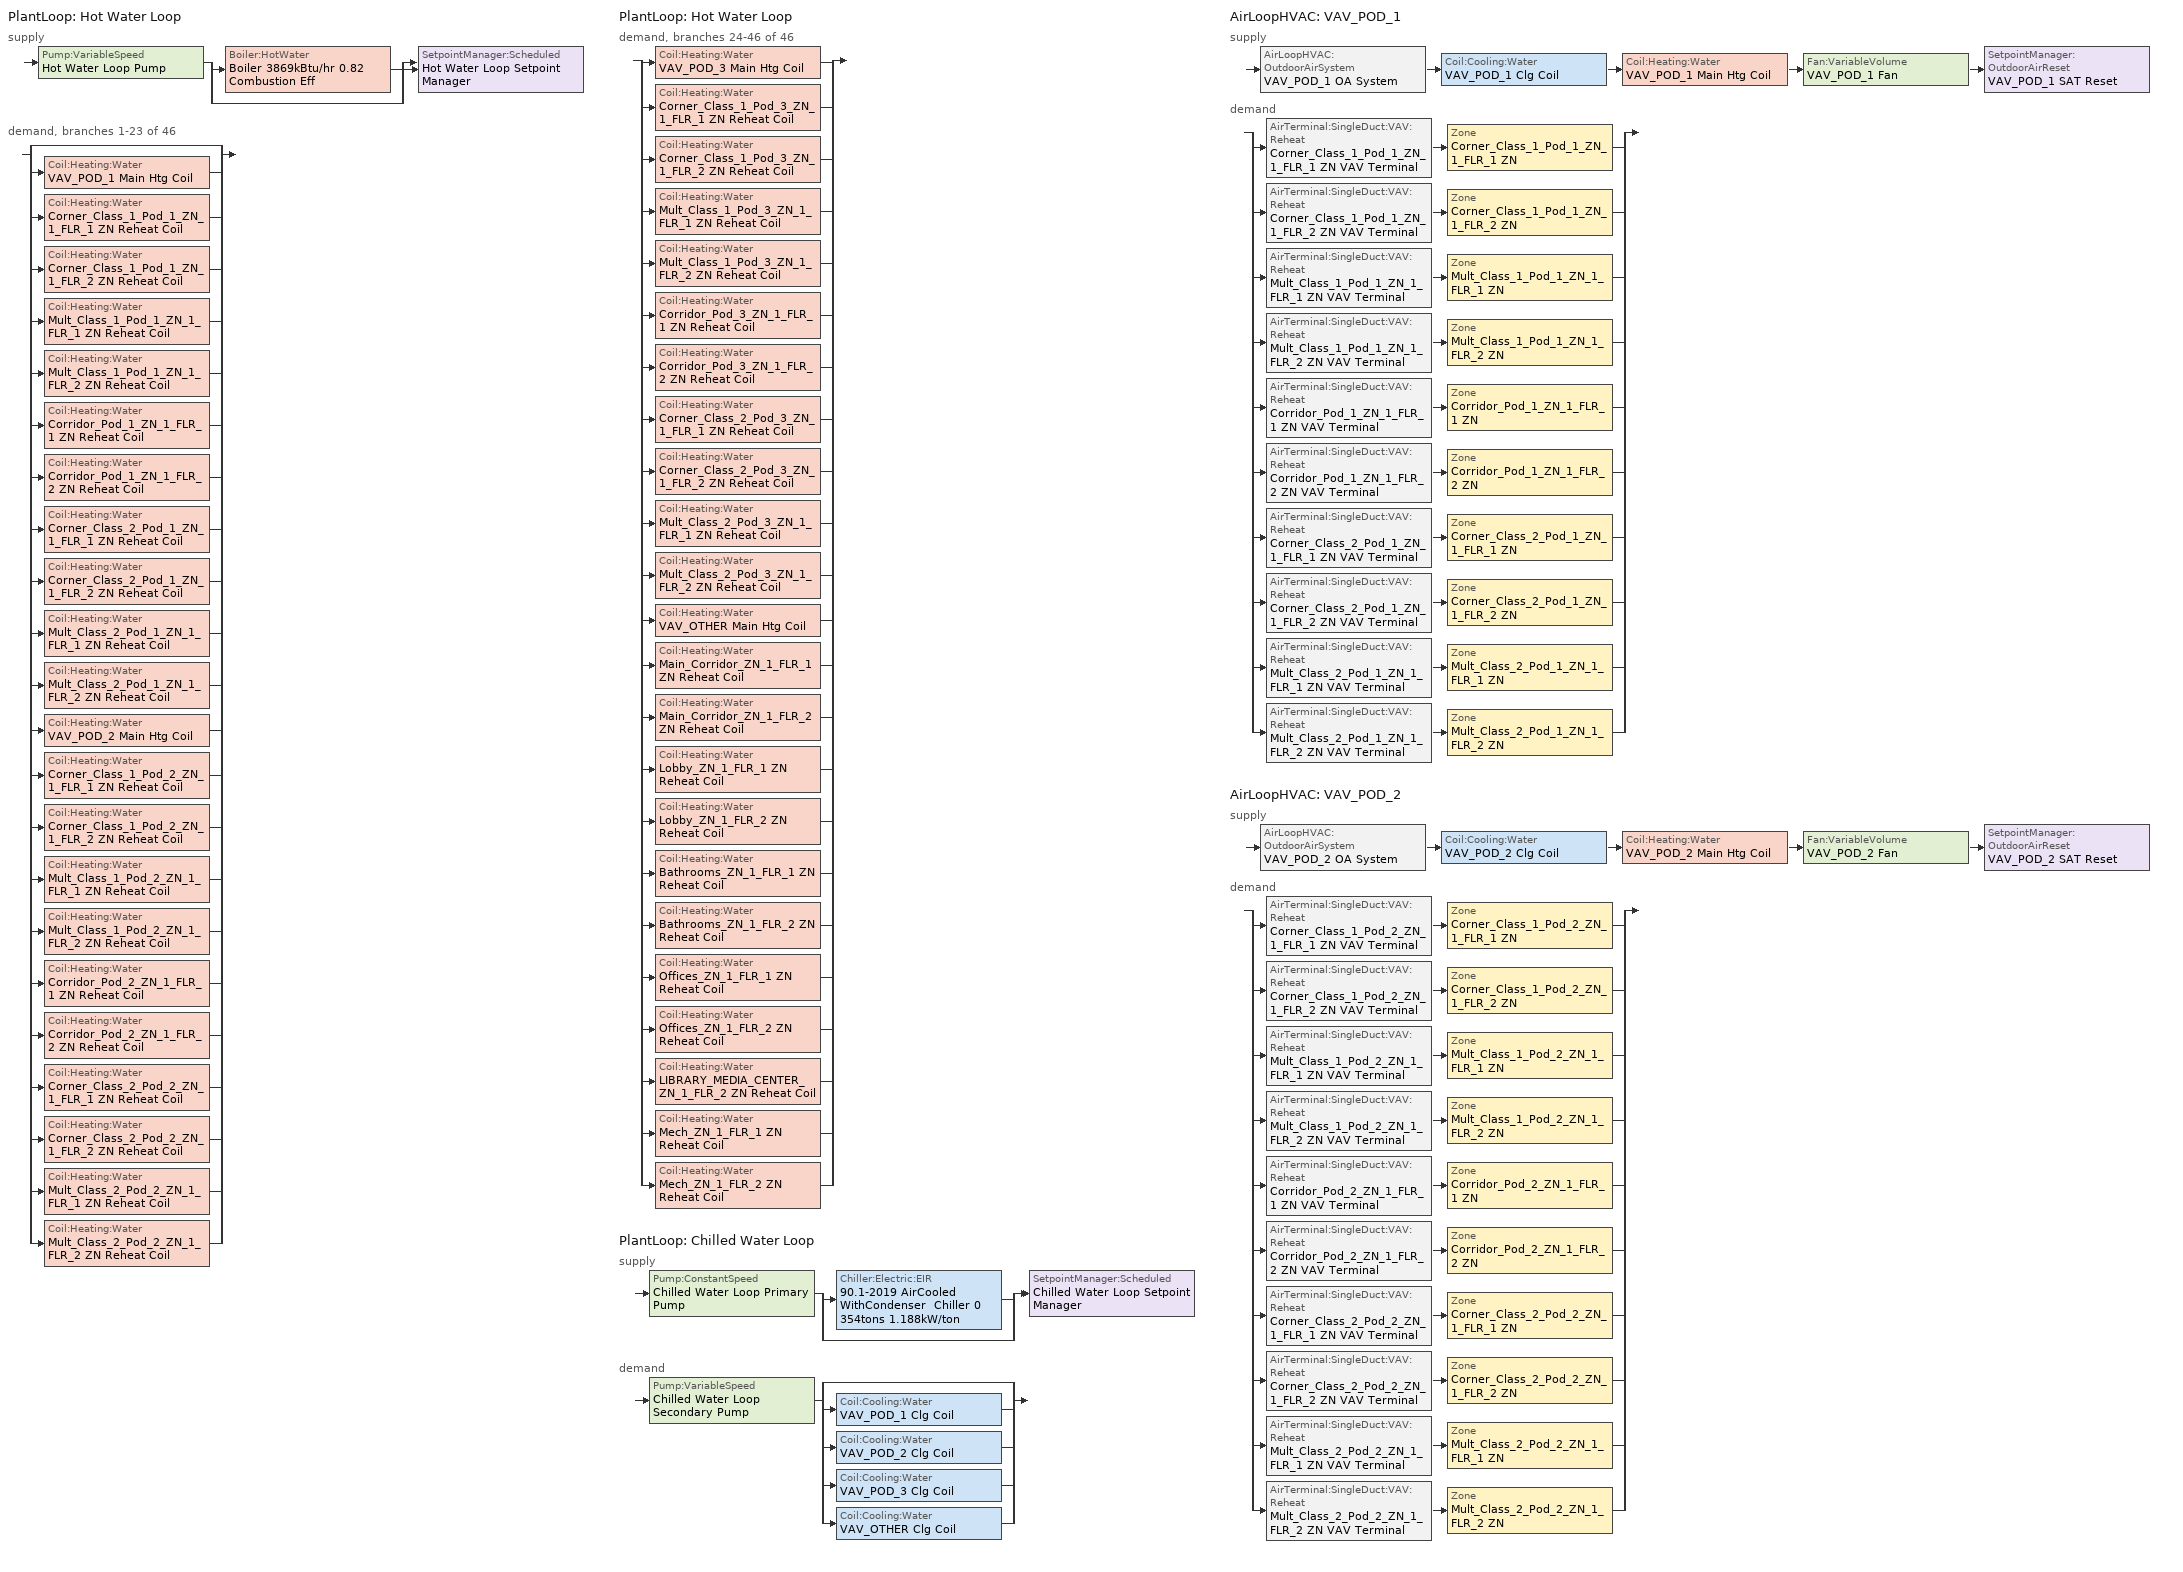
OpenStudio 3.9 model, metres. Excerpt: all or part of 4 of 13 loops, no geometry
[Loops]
PlantLoop 'Hot Water Loop'
 supply: Pump:VariableSpeed 'Hot Water Loop Pump' > split
  | Boiler:HotWater 'Boiler 3869kBtu/hr 0.82 Combustion Eff'
  | bypass
  join > SetpointManager:Scheduled 'Hot Water Loop Setpoint Manager'
 demand, branches 1-23 of 46: split
  | bypass
  | Coil:Heating:Water 'VAV_POD_1 Main Htg Coil'
  | Coil:Heating:Water 'Corner_Class_1_Pod_1_ZN_1_FLR_1 ZN Reheat Coil'
  | Coil:Heating:Water 'Corner_Class_1_Pod_1_ZN_1_FLR_2 ZN Reheat Coil'
  | Coil:Heating:Water 'Mult_Class_1_Pod_1_ZN_1_FLR_1 ZN Reheat Coil'
  | Coil:Heating:Water 'Mult_Class_1_Pod_1_ZN_1_FLR_2 ZN Reheat Coil'
  | Coil:Heating:Water 'Corridor_Pod_1_ZN_1_FLR_1 ZN Reheat Coil'
  | Coil:Heating:Water 'Corridor_Pod_1_ZN_1_FLR_2 ZN Reheat Coil'
  | Coil:Heating:Water 'Corner_Class_2_Pod_1_ZN_1_FLR_1 ZN Reheat Coil'
  | Coil:Heating:Water 'Corner_Class_2_Pod_1_ZN_1_FLR_2 ZN Reheat Coil'
  | Coil:Heating:Water 'Mult_Class_2_Pod_1_ZN_1_FLR_1 ZN Reheat Coil'
  | Coil:Heating:Water 'Mult_Class_2_Pod_1_ZN_1_FLR_2 ZN Reheat Coil'
  | Coil:Heating:Water 'VAV_POD_2 Main Htg Coil'
  | Coil:Heating:Water 'Corner_Class_1_Pod_2_ZN_1_FLR_1 ZN Reheat Coil'
  | Coil:Heating:Water 'Corner_Class_1_Pod_2_ZN_1_FLR_2 ZN Reheat Coil'
  | Coil:Heating:Water 'Mult_Class_1_Pod_2_ZN_1_FLR_1 ZN Reheat Coil'
  | Coil:Heating:Water 'Mult_Class_1_Pod_2_ZN_1_FLR_2 ZN Reheat Coil'
  | Coil:Heating:Water 'Corridor_Pod_2_ZN_1_FLR_1 ZN Reheat Coil'
  | Coil:Heating:Water 'Corridor_Pod_2_ZN_1_FLR_2 ZN Reheat Coil'
  | Coil:Heating:Water 'Corner_Class_2_Pod_2_ZN_1_FLR_1 ZN Reheat Coil'
  | Coil:Heating:Water 'Corner_Class_2_Pod_2_ZN_1_FLR_2 ZN Reheat Coil'
  | Coil:Heating:Water 'Mult_Class_2_Pod_2_ZN_1_FLR_1 ZN Reheat Coil'
  | Coil:Heating:Water 'Mult_Class_2_Pod_2_ZN_1_FLR_2 ZN Reheat Coil'
PlantLoop 'Hot Water Loop'
 demand, branches 24-46 of 46: split
  | Coil:Heating:Water 'VAV_POD_3 Main Htg Coil'
  | Coil:Heating:Water 'Corner_Class_1_Pod_3_ZN_1_FLR_1 ZN Reheat Coil'
  | Coil:Heating:Water 'Corner_Class_1_Pod_3_ZN_1_FLR_2 ZN Reheat Coil'
  | Coil:Heating:Water 'Mult_Class_1_Pod_3_ZN_1_FLR_1 ZN Reheat Coil'
  | Coil:Heating:Water 'Mult_Class_1_Pod_3_ZN_1_FLR_2 ZN Reheat Coil'
  | Coil:Heating:Water 'Corridor_Pod_3_ZN_1_FLR_1 ZN Reheat Coil'
  | Coil:Heating:Water 'Corridor_Pod_3_ZN_1_FLR_2 ZN Reheat Coil'
  | Coil:Heating:Water 'Corner_Class_2_Pod_3_ZN_1_FLR_1 ZN Reheat Coil'
  | Coil:Heating:Water 'Corner_Class_2_Pod_3_ZN_1_FLR_2 ZN Reheat Coil'
  | Coil:Heating:Water 'Mult_Class_2_Pod_3_ZN_1_FLR_1 ZN Reheat Coil'
  | Coil:Heating:Water 'Mult_Class_2_Pod_3_ZN_1_FLR_2 ZN Reheat Coil'
  | Coil:Heating:Water 'VAV_OTHER Main Htg Coil'
  | Coil:Heating:Water 'Main_Corridor_ZN_1_FLR_1 ZN Reheat Coil'
  | Coil:Heating:Water 'Main_Corridor_ZN_1_FLR_2 ZN Reheat Coil'
  | Coil:Heating:Water 'Lobby_ZN_1_FLR_1 ZN Reheat Coil'
  | Coil:Heating:Water 'Lobby_ZN_1_FLR_2 ZN Reheat Coil'
  | Coil:Heating:Water 'Bathrooms_ZN_1_FLR_1 ZN Reheat Coil'
  | Coil:Heating:Water 'Bathrooms_ZN_1_FLR_2 ZN Reheat Coil'
  | Coil:Heating:Water 'Offices_ZN_1_FLR_1 ZN Reheat Coil'
  | Coil:Heating:Water 'Offices_ZN_1_FLR_2 ZN Reheat Coil'
  | Coil:Heating:Water 'LIBRARY_MEDIA_CENTER_ZN_1_FLR_2 ZN Reheat Coil'
  | Coil:Heating:Water 'Mech_ZN_1_FLR_1 ZN Reheat Coil'
  | Coil:Heating:Water 'Mech_ZN_1_FLR_2 ZN Reheat Coil'
PlantLoop 'Chilled Water Loop'
 supply: Pump:ConstantSpeed 'Chilled Water Loop Primary Pump' > split
  | Chiller:Electric:EIR '90.1-2019 AirCooled WithCondenser  Chiller 0 354tons 1.188kW/ton'
  | bypass
  join > SetpointManager:Scheduled 'Chilled Water Loop Setpoint Manager'
 demand: Pump:VariableSpeed 'Chilled Water Loop Secondary Pump' > split
  | bypass
  | Coil:Cooling:Water 'VAV_POD_1 Clg Coil'
  | Coil:Cooling:Water 'VAV_POD_2 Clg Coil'
  | Coil:Cooling:Water 'VAV_POD_3 Clg Coil'
  | Coil:Cooling:Water 'VAV_OTHER Clg Coil'
AirLoopHVAC 'VAV_POD_1'
 supply: AirLoopHVAC:OutdoorAirSystem 'VAV_POD_1 OA System' > Coil:Cooling:Water 'VAV_POD_1 Clg Coil' > Coil:Heating:Water 'VAV_POD_1 Main Htg Coil' > Fan:VariableVolume 'VAV_POD_1 Fan' > SetpointManager:OutdoorAirReset 'VAV_POD_1 SAT Reset'
 demand: split
  | AirTerminal:SingleDuct:VAV:Reheat 'Corner_Class_1_Pod_1_ZN_1_FLR_1 ZN VAV Terminal' > Zone 'Corner_Class_1_Pod_1_ZN_1_FLR_1 ZN'
  | AirTerminal:SingleDuct:VAV:Reheat 'Corner_Class_1_Pod_1_ZN_1_FLR_2 ZN VAV Terminal' > Zone 'Corner_Class_1_Pod_1_ZN_1_FLR_2 ZN'
  | AirTerminal:SingleDuct:VAV:Reheat 'Mult_Class_1_Pod_1_ZN_1_FLR_1 ZN VAV Terminal' > Zone 'Mult_Class_1_Pod_1_ZN_1_FLR_1 ZN'
  | AirTerminal:SingleDuct:VAV:Reheat 'Mult_Class_1_Pod_1_ZN_1_FLR_2 ZN VAV Terminal' > Zone 'Mult_Class_1_Pod_1_ZN_1_FLR_2 ZN'
  | AirTerminal:SingleDuct:VAV:Reheat 'Corridor_Pod_1_ZN_1_FLR_1 ZN VAV Terminal' > Zone 'Corridor_Pod_1_ZN_1_FLR_1 ZN'
  | AirTerminal:SingleDuct:VAV:Reheat 'Corridor_Pod_1_ZN_1_FLR_2 ZN VAV Terminal' > Zone 'Corridor_Pod_1_ZN_1_FLR_2 ZN'
  | AirTerminal:SingleDuct:VAV:Reheat 'Corner_Class_2_Pod_1_ZN_1_FLR_1 ZN VAV Terminal' > Zone 'Corner_Class_2_Pod_1_ZN_1_FLR_1 ZN'
  | AirTerminal:SingleDuct:VAV:Reheat 'Corner_Class_2_Pod_1_ZN_1_FLR_2 ZN VAV Terminal' > Zone 'Corner_Class_2_Pod_1_ZN_1_FLR_2 ZN'
  | AirTerminal:SingleDuct:VAV:Reheat 'Mult_Class_2_Pod_1_ZN_1_FLR_1 ZN VAV Terminal' > Zone 'Mult_Class_2_Pod_1_ZN_1_FLR_1 ZN'
  | AirTerminal:SingleDuct:VAV:Reheat 'Mult_Class_2_Pod_1_ZN_1_FLR_2 ZN VAV Terminal' > Zone 'Mult_Class_2_Pod_1_ZN_1_FLR_2 ZN'
AirLoopHVAC 'VAV_POD_2'
 supply: AirLoopHVAC:OutdoorAirSystem 'VAV_POD_2 OA System' > Coil:Cooling:Water 'VAV_POD_2 Clg Coil' > Coil:Heating:Water 'VAV_POD_2 Main Htg Coil' > Fan:VariableVolume 'VAV_POD_2 Fan' > SetpointManager:OutdoorAirReset 'VAV_POD_2 SAT Reset'
 demand: split
  | AirTerminal:SingleDuct:VAV:Reheat 'Corner_Class_1_Pod_2_ZN_1_FLR_1 ZN VAV Terminal' > Zone 'Corner_Class_1_Pod_2_ZN_1_FLR_1 ZN'
  | AirTerminal:SingleDuct:VAV:Reheat 'Corner_Class_1_Pod_2_ZN_1_FLR_2 ZN VAV Terminal' > Zone 'Corner_Class_1_Pod_2_ZN_1_FLR_2 ZN'
  | AirTerminal:SingleDuct:VAV:Reheat 'Mult_Class_1_Pod_2_ZN_1_FLR_1 ZN VAV Terminal' > Zone 'Mult_Class_1_Pod_2_ZN_1_FLR_1 ZN'
  | AirTerminal:SingleDuct:VAV:Reheat 'Mult_Class_1_Pod_2_ZN_1_FLR_2 ZN VAV Terminal' > Zone 'Mult_Class_1_Pod_2_ZN_1_FLR_2 ZN'
  | AirTerminal:SingleDuct:VAV:Reheat 'Corridor_Pod_2_ZN_1_FLR_1 ZN VAV Terminal' > Zone 'Corridor_Pod_2_ZN_1_FLR_1 ZN'
  | AirTerminal:SingleDuct:VAV:Reheat 'Corridor_Pod_2_ZN_1_FLR_2 ZN VAV Terminal' > Zone 'Corridor_Pod_2_ZN_1_FLR_2 ZN'
  | AirTerminal:SingleDuct:VAV:Reheat 'Corner_Class_2_Pod_2_ZN_1_FLR_1 ZN VAV Terminal' > Zone 'Corner_Class_2_Pod_2_ZN_1_FLR_1 ZN'
  | AirTerminal:SingleDuct:VAV:Reheat 'Corner_Class_2_Pod_2_ZN_1_FLR_2 ZN VAV Terminal' > Zone 'Corner_Class_2_Pod_2_ZN_1_FLR_2 ZN'
  | AirTerminal:SingleDuct:VAV:Reheat 'Mult_Class_2_Pod_2_ZN_1_FLR_1 ZN VAV Terminal' > Zone 'Mult_Class_2_Pod_2_ZN_1_FLR_1 ZN'
  | AirTerminal:SingleDuct:VAV:Reheat 'Mult_Class_2_Pod_2_ZN_1_FLR_2 ZN VAV Terminal' > Zone 'Mult_Class_2_Pod_2_ZN_1_FLR_2 ZN'
[Sizing:Zone] Zone Cooling Design Supply Air Temperature Input Method=SupplyAirTemperature; Zone Cooling Design Supply Air Temperature {C}=12.7778; Zone Cooling Design Supply Air Temperature Difference {deltaC}=11.11; Zone Heating Design Supply Air Temperature Input Method=SupplyAirTemperature; Zone Heating Design Supply Air Temperature {C}=40; Zone Heating Design Supply Air Temperature Difference {deltaC}=11.11; Zone Cooling Design Supply Air Humidity Ratio {kg-H2O/kg-air}=0.0085; Zone Heating Design Supply Air Humidity Ratio {kg-H2O/kg-air}=0.008; Cooling Design Air Flow Method=DesignDay; Heating Design Air Flow Method=DesignDay; Heating Maximum Air Flow Fraction=1; Account for Dedicated Outdoor Air System=No; Dedicated Outdoor Air System Control Strategy=NeutralSupplyAir; Dedicated Outdoor Air Low Setpoint Temperature for Design {C}=autosize; Dedicated Outdoor Air High Setpoint Temperature for Design {C}=autosize; Zone Load Sizing Method=Sensible Load Only No Latent Load; Zone Latent Cooling Design Supply Air Humidity Ratio Input Method=HumidityRatioDifference; Zone Cooling Design Supply Air Humidity Ratio Difference {kgWater/kgDryAir}=0.005; Zone Latent Heating Design Supply Air Humidity Ratio Input Method=HumidityRatioDifference; Zone Humidification Design Supply Air Humidity Ratio Difference {kgWater/kgDryAir}=0.005; Design Minimum Zone Ventilation Efficiency=0.6; Sizing Option=Coincident
Corner_Class_1_Pod_1_ZN_1_FLR_1 ZN; Corner_Class_1_Pod_1_ZN_1_FLR_2 ZN; Corner_Class_1_Pod_2_ZN_1_FLR_1 ZN; Corner_Class_1_Pod_2_ZN_1_FLR_2 ZN; Corner_Class_2_Pod_1_ZN_1_FLR_1 ZN; Corner_Class_2_Pod_1_ZN_1_FLR_2 ZN; Corner_Class_2_Pod_2_ZN_1_FLR_1 ZN; Corner_Class_2_Pod_2_ZN_1_FLR_2 ZN; Corridor_Pod_1_ZN_1_FLR_1 ZN; Corridor_Pod_1_ZN_1_FLR_2 ZN; Corridor_Pod_2_ZN_1_FLR_1 ZN; Corridor_Pod_2_ZN_1_FLR_2 ZN; Mult_Class_1_Pod_1_ZN_1_FLR_1 ZN; Mult_Class_1_Pod_1_ZN_1_FLR_2 ZN; Mult_Class_1_Pod_2_ZN_1_FLR_1 ZN; Mult_Class_1_Pod_2_ZN_1_FLR_2 ZN; Mult_Class_2_Pod_1_ZN_1_FLR_1 ZN; Mult_Class_2_Pod_1_ZN_1_FLR_2 ZN; Mult_Class_2_Pod_2_ZN_1_FLR_1 ZN; Mult_Class_2_Pod_2_ZN_1_FLR_2 ZN
[Zone equipment]
Corner_Class_1_Pod_1_ZN_1_FLR_1 ZN: Corner_Class_1_Pod_1_ZN_1_FLR_1 ZN VAV Terminal
Corner_Class_1_Pod_1_ZN_1_FLR_2 ZN: Corner_Class_1_Pod_1_ZN_1_FLR_2 ZN VAV Terminal
Corner_Class_1_Pod_2_ZN_1_FLR_1 ZN: Corner_Class_1_Pod_2_ZN_1_FLR_1 ZN VAV Terminal
Corner_Class_1_Pod_2_ZN_1_FLR_2 ZN: Corner_Class_1_Pod_2_ZN_1_FLR_2 ZN VAV Terminal
Corner_Class_2_Pod_1_ZN_1_FLR_1 ZN: Corner_Class_2_Pod_1_ZN_1_FLR_1 ZN VAV Terminal
Corner_Class_2_Pod_1_ZN_1_FLR_2 ZN: Corner_Class_2_Pod_1_ZN_1_FLR_2 ZN VAV Terminal
Corner_Class_2_Pod_2_ZN_1_FLR_1 ZN: Corner_Class_2_Pod_2_ZN_1_FLR_1 ZN VAV Terminal
Corner_Class_2_Pod_2_ZN_1_FLR_2 ZN: Corner_Class_2_Pod_2_ZN_1_FLR_2 ZN VAV Terminal
Corridor_Pod_1_ZN_1_FLR_1 ZN: Corridor_Pod_1_ZN_1_FLR_1 ZN VAV Terminal
Corridor_Pod_1_ZN_1_FLR_2 ZN: Corridor_Pod_1_ZN_1_FLR_2 ZN VAV Terminal
Corridor_Pod_2_ZN_1_FLR_1 ZN: Corridor_Pod_2_ZN_1_FLR_1 ZN VAV Terminal
Corridor_Pod_2_ZN_1_FLR_2 ZN: Corridor_Pod_2_ZN_1_FLR_2 ZN VAV Terminal
Mult_Class_1_Pod_1_ZN_1_FLR_1 ZN: Mult_Class_1_Pod_1_ZN_1_FLR_1 ZN VAV Terminal
Mult_Class_1_Pod_1_ZN_1_FLR_2 ZN: Mult_Class_1_Pod_1_ZN_1_FLR_2 ZN VAV Terminal
Mult_Class_1_Pod_2_ZN_1_FLR_1 ZN: Mult_Class_1_Pod_2_ZN_1_FLR_1 ZN VAV Terminal
Mult_Class_1_Pod_2_ZN_1_FLR_2 ZN: Mult_Class_1_Pod_2_ZN_1_FLR_2 ZN VAV Terminal
Mult_Class_2_Pod_1_ZN_1_FLR_1 ZN: Mult_Class_2_Pod_1_ZN_1_FLR_1 ZN VAV Terminal
Mult_Class_2_Pod_1_ZN_1_FLR_2 ZN: Mult_Class_2_Pod_1_ZN_1_FLR_2 ZN VAV Terminal
Mult_Class_2_Pod_2_ZN_1_FLR_1 ZN: Mult_Class_2_Pod_2_ZN_1_FLR_1 ZN VAV Terminal
Mult_Class_2_Pod_2_ZN_1_FLR_2 ZN: Mult_Class_2_Pod_2_ZN_1_FLR_2 ZN VAV Terminal
[PlantLoop] Glycol Concentration=0; Plant Loop Volume {m3}=Autocalculate; Load Distribution Scheme=Optimal
Name | Fluid Type | Minimum Loop Temperature {C} | Maximum Loop Temperature {C} | Common Pipe Simulation
Hot Water Loop | Water | 10
Chilled Water Loop |  | 1 | 40 | CommonPipe
[Sizing:Plant] Sizing Option=NonCoincident; Zone Timesteps in Averaging Window=1; Coincident Sizing Factor Mode=None
Name | Loop Type | Design Loop Exit Temperature {C} | Loop Design Temperature Difference {deltaC}
Hot Water Loop | Heating | 82.2222 | 11.1111
Chilled Water Loop | Cooling | 6.66667 | 8.33333
[SetpointManager:Scheduled] Control Variable=Temperature
Name | Schedule | Setpoint Node or NodeList
Hot Water Loop Setpoint Manager | Hot Water Loop Temp - 180F | Hot Water Loop Supply Outlet Node
Chilled Water Loop Setpoint Manager | Chilled Water Loop Temp - 44F | Chilled Water Loop Supply Outlet Node
[Pump:VariableSpeed] Motor Efficiency=0.934164; Coefficient 1 of the Part Load Performance Curve=0; Coefficient 2 of the Part Load Performance Curve=0.0205; Coefficient 3 of the Part Load Performance Curve=0.4101; Coefficient 4 of the Part Load Performance Curve=0.5753; Pump Control Type=Intermittent; Skin Loss Radiative Fraction=0.5; Design Power Sizing Method=PowerPerFlowPerPressure; Design Electric Power per Unit Flow Rate {W/(m3/s)}=348701.1; Design Shaft Power per Unit Flow Rate per Unit Head {W-s/m3-Pa}=1.28205; Design Minimum Flow Rate Fraction=0
Name | Rated Pump Head {Pa} | Fraction of Motor Inefficiencies to Fluid Stream
Hot Water Loop Pump | 179344
Chilled Water Loop Secondary Pump | 134508 | 0
[Boiler:HotWater]
Boiler 3869kBtu/hr 0.82 Combustion Eff: Fuel Type=NaturalGas; Nominal Thermal Efficiency=0.813; Efficiency Curve Temperature Evaluation Variable=LeavingBoiler; Normalized Boiler Efficiency Curve=Boiler with Minimum Turndown; Minimum Part Load Ratio=0; Maximum Part Load Ratio=1.2; Optimum Part Load Ratio=1; Water Outlet Upper Temperature Limit {C}=95; Boiler Flow Mode=LeavingSetpointModulated; On Cycle Parasitic Electric Load {W}=0; Off Cycle Parasitic Fuel Load {W}=0; Sizing Factor=1
[Pump:ConstantSpeed]
Chilled Water Loop Primary Pump: Rated Flow Rate {m3/s}=autosize; Rated Pump Head {Pa}=44836; Rated Power Consumption {W}=autosize; Motor Efficiency=0.904845; Fraction of Motor Inefficiencies to Fluid Stream=0; Pump Control Type=Intermittent; Design Power Sizing Method=PowerPerFlowPerPressure; Design Electric Power per Unit Flow Rate {W/(m3/s)}=348701.1; Design Shaft Power per Unit Flow Rate per Unit Head {W-s/m3-Pa}=1.28205
[Chiller:Electric:EIR]
90.1-2019 AirCooled WithCondenser  Chiller 0 354tons 1.188kW/ton: Reference Capacity {W}=Autosize; Reference COP {W/W}=2.96002; Reference Leaving Chilled Water Temperature {C}=6.66667; Reference Entering Condenser Fluid Temperature {C}=35; Reference Chilled Water Flow Rate {m3/s}=Autosize; Cooling Capacity Function of Temperature Curve=AirCooled_Chiller_2010_PathA_CAPFT; Electric Input to Cooling Output Ratio Function of Temperature Curve=AirCooled_Chiller_2010_PathA_EIRFT; Electric Input to Cooling Output Ratio Function of Part Load Ratio Curve=AirCooled_Chiller_AllCapacities_2004_2010_EIRFPLR; Minimum Part Load Ratio=0.15; Maximum Part Load Ratio=1; Optimum Part Load Ratio=1; Minimum Unloading Ratio=0.25; Condenser Type=AirCooled; Leaving Chilled Water Lower Temperature Limit {C}=2.22222; Chiller Flow Mode=ConstantFlow; Design Heat Recovery Water Flow Rate {m3/s}=Autosize; Sizing Factor=1; Basin Heater Setpoint Temperature {C}=10; Condenser Heat Recovery Relative Capacity Fraction=1; Condenser Flow Control=ConstantFlow; Condenser Minimum Flow Fraction=0.2; Thermosiphon Minimum Temperature Difference=0
[AirLoopHVAC] Availability Schedule=SchoolSecondary HVACOperationSchd; Design Supply Air Flow Rate {m3/s}=autosize; Design Return Air Flow Fraction of Supply Air Flow=1
VAV_POD_1; VAV_POD_2
[Sizing:System] Type of Load to Size On=Sensible; Design Outdoor Air Flow Rate {m3/s}=7.5948; Central Heating Maximum System Air Flow Ratio=0.3; Preheat Design Temperature {C}=7.22222; Preheat Design Humidity Ratio {kg-H2O/kg-Air}=0.008; Precool Design Temperature {C}=12.7778; Precool Design Humidity Ratio {kg-H2O/kg-Air}=0.008; Central Cooling Design Supply Air Temperature {C}=12.7778; Central Heating Design Supply Air Temperature {C}=12.7778; Sizing Option=Coincident; 100% Outdoor Air in Cooling=No; 100% Outdoor Air in Heating=No; Central Cooling Design Supply Air Humidity Ratio {kg-H2O/kg-Air}=0.0085; Central Heating Design Supply Air Humidity Ratio {kg-H2O/kg-Air}=0.008; Cooling Design Air Flow Method=DesignDay; Heating Design Air Flow Method=DesignDay; System Outdoor Air Method=ZoneSum; Zone Maximum Outdoor Air Fraction=1; Cooling Supply Air Flow Rate Per Floor Area {m3/s-m2}=0.00996765; Cooling Fraction of Autosized Cooling Supply Air Flow Rate=1; Cooling Supply Air Flow Rate Per Unit Cooling Capacity {m3/s-W}=3.94755e-05; Heating Supply Air Flow Rate Per Floor Area {m3/s-m2}=0.00996765; Heating Fraction of Autosized Heating Supply Air Flow Rate=1; Heating Fraction of Autosized Cooling Supply Air Flow Rate=1; Heating Supply Air Flow Rate Per Unit Heating Capacity {m3/s-W}=3.15882e-05; Cooling Design Capacity Method=CoolingDesignCapacity; Cooling Design Capacity {W}=autosize; Cooling Design Capacity Per Floor Area {W/m2}=234.7; Fraction of Autosized Cooling Design Capacity=1; Heating Design Capacity Method=HeatingDesignCapacity; Heating Design Capacity {W}=autosize; Heating Design Capacity Per Floor Area {W/m2}=157; Fraction of Autosized Heating Design Capacity=1; Central Cooling Capacity Control Method=OnOff; Occupant Diversity=autosize
VAV_POD_1; VAV_POD_2
[Fan:VariableVolume] Availability Schedule=Always On Discrete; Fan Total Efficiency=0.6084; Pressure Rise {Pa}=1389.92; Maximum Flow Rate {m3/s}=Autosize; Fan Power Minimum Flow Rate Input Method=Fraction; Fan Power Minimum Flow Fraction=0.1; Fan Power Minimum Air Flow Rate {m3/s}=0; Motor Efficiency=0.936; Motor In Airstream Fraction=1; Fan Power Coefficient 1=0.0407599; Fan Power Coefficient 2=0.088045; Fan Power Coefficient 3=-0.0729261; Fan Power Coefficient 4=0.94374; Fan Power Coefficient 5=0
VAV_POD_1 Fan; VAV_POD_2 Fan
[Coil:Heating:Water] Availability Schedule=Always On Discrete; Rated Inlet Water Temperature {C}=82.2222; Rated Outlet Water Temperature {C}=71.1111
Name | Rated Inlet Air Temperature {C} | Rated Outlet Air Temperature {C}
VAV_POD_1 Main Htg Coil; VAV_POD_2 Main Htg Coil; VAV_POD_3 Main Htg Coil; VAV_OTHER Main Htg Coil | 7.22222 | 12.7778
Corner_Class_1_Pod_1_ZN_1_FLR_1 ZN Reheat Coil; Corner_Class_1_Pod_1_ZN_1_FLR_2 ZN Reheat Coil; Mult_Class_1_Pod_1_ZN_1_FLR_1 ZN Reheat Coil; Mult_Class_1_Pod_1_ZN_1_FLR_2 ZN Reheat Coil; Corridor_Pod_1_ZN_1_FLR_1 ZN Reheat Coil; Corridor_Pod_1_ZN_1_FLR_2 ZN Reheat Coil; Corner_Class_2_Pod_1_ZN_1_FLR_1 ZN Reheat Coil; Corner_Class_2_Pod_1_ZN_1_FLR_2 ZN Reheat Coil; Mult_Class_2_Pod_1_ZN_1_FLR_1 ZN Reheat Coil; Mult_Class_2_Pod_1_ZN_1_FLR_2 ZN Reheat Coil; Corner_Class_1_Pod_2_ZN_1_FLR_1 ZN Reheat Coil; Corner_Class_1_Pod_2_ZN_1_FLR_2 ZN Reheat Coil; Mult_Class_1_Pod_2_ZN_1_FLR_1 ZN Reheat Coil; Mult_Class_1_Pod_2_ZN_1_FLR_2 ZN Reheat Coil; Corridor_Pod_2_ZN_1_FLR_1 ZN Reheat Coil; Corridor_Pod_2_ZN_1_FLR_2 ZN Reheat Coil; Corner_Class_2_Pod_2_ZN_1_FLR_1 ZN Reheat Coil; Corner_Class_2_Pod_2_ZN_1_FLR_2 ZN Reheat Coil; Mult_Class_2_Pod_2_ZN_1_FLR_1 ZN Reheat Coil; Mult_Class_2_Pod_2_ZN_1_FLR_2 ZN Reheat Coil; Corner_Class_1_Pod_3_ZN_1_FLR_1 ZN Reheat Coil; Corner_Class_1_Pod_3_ZN_1_FLR_2 ZN Reheat Coil; Mult_Class_1_Pod_3_ZN_1_FLR_1 ZN Reheat Coil; Mult_Class_1_Pod_3_ZN_1_FLR_2 ZN Reheat Coil; Corridor_Pod_3_ZN_1_FLR_1 ZN Reheat Coil; Corridor_Pod_3_ZN_1_FLR_2 ZN Reheat Coil; Corner_Class_2_Pod_3_ZN_1_FLR_1 ZN Reheat Coil; Corner_Class_2_Pod_3_ZN_1_FLR_2 ZN Reheat Coil; Mult_Class_2_Pod_3_ZN_1_FLR_1 ZN Reheat Coil; Mult_Class_2_Pod_3_ZN_1_FLR_2 ZN Reheat Coil; Main_Corridor_ZN_1_FLR_1 ZN Reheat Coil; Main_Corridor_ZN_1_FLR_2 ZN Reheat Coil; Lobby_ZN_1_FLR_1 ZN Reheat Coil; Lobby_ZN_1_FLR_2 ZN Reheat Coil; Bathrooms_ZN_1_FLR_1 ZN Reheat Coil; Bathrooms_ZN_1_FLR_2 ZN Reheat Coil; Offices_ZN_1_FLR_1 ZN Reheat Coil; Offices_ZN_1_FLR_2 ZN Reheat Coil; LIBRARY_MEDIA_CENTER_ZN_1_FLR_2 ZN Reheat Coil; Mech_ZN_1_FLR_1 ZN Reheat Coil; Mech_ZN_1_FLR_2 ZN Reheat Coil | 12.7778 | 40
[Controller:WaterCoil] Minimum Actuated Flow {m3/s}=0
Name | Water Coil | Action | Controller Convergence Tolerance {deltaC}
VAV_POD_1 Main Htg Coil Controller | VAV_POD_1 Main Htg Coil | Normal | 0.1
VAV_POD_1 Clg Coil Controller | VAV_POD_1 Clg Coil | Reverse
Corner_Class_1_Pod_1_ZN_1_FLR_1 ZN Reheat Coil Controller | Corner_Class_1_Pod_1_ZN_1_FLR_1 ZN Reheat Coil | Normal | 0.1
Corner_Class_1_Pod_1_ZN_1_FLR_2 ZN Reheat Coil Controller | Corner_Class_1_Pod_1_ZN_1_FLR_2 ZN Reheat Coil | Normal | 0.1
Mult_Class_1_Pod_1_ZN_1_FLR_1 ZN Reheat Coil Controller | Mult_Class_1_Pod_1_ZN_1_FLR_1 ZN Reheat Coil | Normal | 0.1
Mult_Class_1_Pod_1_ZN_1_FLR_2 ZN Reheat Coil Controller | Mult_Class_1_Pod_1_ZN_1_FLR_2 ZN Reheat Coil | Normal | 0.1
Corridor_Pod_1_ZN_1_FLR_1 ZN Reheat Coil Controller | Corridor_Pod_1_ZN_1_FLR_1 ZN Reheat Coil | Normal | 0.1
Corridor_Pod_1_ZN_1_FLR_2 ZN Reheat Coil Controller | Corridor_Pod_1_ZN_1_FLR_2 ZN Reheat Coil | Normal | 0.1
Corner_Class_2_Pod_1_ZN_1_FLR_1 ZN Reheat Coil Controller | Corner_Class_2_Pod_1_ZN_1_FLR_1 ZN Reheat Coil | Normal | 0.1
Corner_Class_2_Pod_1_ZN_1_FLR_2 ZN Reheat Coil Controller | Corner_Class_2_Pod_1_ZN_1_FLR_2 ZN Reheat Coil | Normal | 0.1
Mult_Class_2_Pod_1_ZN_1_FLR_1 ZN Reheat Coil Controller | Mult_Class_2_Pod_1_ZN_1_FLR_1 ZN Reheat Coil | Normal | 0.1
Mult_Class_2_Pod_1_ZN_1_FLR_2 ZN Reheat Coil Controller | Mult_Class_2_Pod_1_ZN_1_FLR_2 ZN Reheat Coil | Normal | 0.1
VAV_POD_2 Main Htg Coil Controller | VAV_POD_2 Main Htg Coil | Normal | 0.1
VAV_POD_2 Clg Coil Controller | VAV_POD_2 Clg Coil | Reverse
Corner_Class_1_Pod_2_ZN_1_FLR_1 ZN Reheat Coil Controller | Corner_Class_1_Pod_2_ZN_1_FLR_1 ZN Reheat Coil | Normal | 0.1
Corner_Class_1_Pod_2_ZN_1_FLR_2 ZN Reheat Coil Controller | Corner_Class_1_Pod_2_ZN_1_FLR_2 ZN Reheat Coil | Normal | 0.1
Mult_Class_1_Pod_2_ZN_1_FLR_1 ZN Reheat Coil Controller | Mult_Class_1_Pod_2_ZN_1_FLR_1 ZN Reheat Coil | Normal | 0.1
Mult_Class_1_Pod_2_ZN_1_FLR_2 ZN Reheat Coil Controller | Mult_Class_1_Pod_2_ZN_1_FLR_2 ZN Reheat Coil | Normal | 0.1
Corridor_Pod_2_ZN_1_FLR_1 ZN Reheat Coil Controller | Corridor_Pod_2_ZN_1_FLR_1 ZN Reheat Coil | Normal | 0.1
Corridor_Pod_2_ZN_1_FLR_2 ZN Reheat Coil Controller | Corridor_Pod_2_ZN_1_FLR_2 ZN Reheat Coil | Normal | 0.1
Corner_Class_2_Pod_2_ZN_1_FLR_1 ZN Reheat Coil Controller | Corner_Class_2_Pod_2_ZN_1_FLR_1 ZN Reheat Coil | Normal | 0.1
Corner_Class_2_Pod_2_ZN_1_FLR_2 ZN Reheat Coil Controller | Corner_Class_2_Pod_2_ZN_1_FLR_2 ZN Reheat Coil | Normal | 0.1
Mult_Class_2_Pod_2_ZN_1_FLR_1 ZN Reheat Coil Controller | Mult_Class_2_Pod_2_ZN_1_FLR_1 ZN Reheat Coil | Normal | 0.1
Mult_Class_2_Pod_2_ZN_1_FLR_2 ZN Reheat Coil Controller | Mult_Class_2_Pod_2_ZN_1_FLR_2 ZN Reheat Coil | Normal | 0.1
VAV_POD_3 Main Htg Coil Controller | VAV_POD_3 Main Htg Coil | Normal | 0.1
VAV_POD_3 Clg Coil Controller | VAV_POD_3 Clg Coil | Reverse
Corner_Class_1_Pod_3_ZN_1_FLR_1 ZN Reheat Coil Controller | Corner_Class_1_Pod_3_ZN_1_FLR_1 ZN Reheat Coil | Normal | 0.1
Corner_Class_1_Pod_3_ZN_1_FLR_2 ZN Reheat Coil Controller | Corner_Class_1_Pod_3_ZN_1_FLR_2 ZN Reheat Coil | Normal | 0.1
Mult_Class_1_Pod_3_ZN_1_FLR_1 ZN Reheat Coil Controller | Mult_Class_1_Pod_3_ZN_1_FLR_1 ZN Reheat Coil | Normal | 0.1
Mult_Class_1_Pod_3_ZN_1_FLR_2 ZN Reheat Coil Controller | Mult_Class_1_Pod_3_ZN_1_FLR_2 ZN Reheat Coil | Normal | 0.1
Corridor_Pod_3_ZN_1_FLR_1 ZN Reheat Coil Controller | Corridor_Pod_3_ZN_1_FLR_1 ZN Reheat Coil | Normal | 0.1
Corridor_Pod_3_ZN_1_FLR_2 ZN Reheat Coil Controller | Corridor_Pod_3_ZN_1_FLR_2 ZN Reheat Coil | Normal | 0.1
Corner_Class_2_Pod_3_ZN_1_FLR_1 ZN Reheat Coil Controller | Corner_Class_2_Pod_3_ZN_1_FLR_1 ZN Reheat Coil | Normal | 0.1
Corner_Class_2_Pod_3_ZN_1_FLR_2 ZN Reheat Coil Controller | Corner_Class_2_Pod_3_ZN_1_FLR_2 ZN Reheat Coil | Normal | 0.1
Mult_Class_2_Pod_3_ZN_1_FLR_1 ZN Reheat Coil Controller | Mult_Class_2_Pod_3_ZN_1_FLR_1 ZN Reheat Coil | Normal | 0.1
Mult_Class_2_Pod_3_ZN_1_FLR_2 ZN Reheat Coil Controller | Mult_Class_2_Pod_3_ZN_1_FLR_2 ZN Reheat Coil | Normal | 0.1
VAV_OTHER Main Htg Coil Controller | VAV_OTHER Main Htg Coil | Normal | 0.1
VAV_OTHER Clg Coil Controller | VAV_OTHER Clg Coil | Reverse
Main_Corridor_ZN_1_FLR_1 ZN Reheat Coil Controller | Main_Corridor_ZN_1_FLR_1 ZN Reheat Coil | Normal | 0.1
Main_Corridor_ZN_1_FLR_2 ZN Reheat Coil Controller | Main_Corridor_ZN_1_FLR_2 ZN Reheat Coil | Normal | 0.1
Lobby_ZN_1_FLR_1 ZN Reheat Coil Controller | Lobby_ZN_1_FLR_1 ZN Reheat Coil | Normal | 0.1
Lobby_ZN_1_FLR_2 ZN Reheat Coil Controller | Lobby_ZN_1_FLR_2 ZN Reheat Coil | Normal | 0.1
Bathrooms_ZN_1_FLR_1 ZN Reheat Coil Controller | Bathrooms_ZN_1_FLR_1 ZN Reheat Coil | Normal | 0.1
Bathrooms_ZN_1_FLR_2 ZN Reheat Coil Controller | Bathrooms_ZN_1_FLR_2 ZN Reheat Coil | Normal | 0.1
Offices_ZN_1_FLR_1 ZN Reheat Coil Controller | Offices_ZN_1_FLR_1 ZN Reheat Coil | Normal | 0.1
Offices_ZN_1_FLR_2 ZN Reheat Coil Controller | Offices_ZN_1_FLR_2 ZN Reheat Coil | Normal | 0.1
LIBRARY_MEDIA_CENTER_ZN_1_FLR_2 ZN Reheat Coil Controller | LIBRARY_MEDIA_CENTER_ZN_1_FLR_2 ZN Reheat Coil | Normal | 0.1
Mech_ZN_1_FLR_1 ZN Reheat Coil Controller | Mech_ZN_1_FLR_1 ZN Reheat Coil | Normal | 0.1
Mech_ZN_1_FLR_2 ZN Reheat Coil Controller | Mech_ZN_1_FLR_2 ZN Reheat Coil | Normal | 0.1
[Coil:Cooling:Water] Availability Schedule=Always On Discrete; Design Inlet Water Temperature {C}=Autosize; Heat Exchanger Configuration=CrossFlow
VAV_POD_1 Clg Coil; VAV_POD_2 Clg Coil; VAV_POD_3 Clg Coil; VAV_OTHER Clg Coil
[Controller:OutdoorAir] Minimum Outdoor Air Flow Rate {m3/s}=autosize; Maximum Outdoor Air Flow Rate {m3/s}=Autosize; Economizer Control Type=DifferentialEnthalpy; Economizer Control Action Type=ModulateFlow; Lockout Type=LockoutWithHeating; Minimum Limit Type=FixedMinimum; Minimum Outdoor Air Schedule=SchoolSecondary MinOA_MotorizedDamper_Sched; High Humidity Control=No; High Humidity Outdoor Air Flow Ratio=1; Control High Indoor Humidity Based on Outdoor Humidity Ratio=Yes; Heat Recovery Bypass Control Type=BypassWhenOAFlowGreaterThanMinimum; Economizer Operation Staging=InterlockedWithMechanicalCooling
Name | Maximum Fraction of Outdoor Air Schedule | Controller Mechanical Ventilation
VAV_POD_1 OA Controller | VAV_POD_1_MAX_OA_FRAC | VAV_POD_1 Vent Controller
VAV_POD_2 OA Controller | VAV_POD_2_MAX_OA_FRAC | VAV_POD_2 Vent Controller
[Controller:MechanicalVentilation] Availability Schedule=Always On Discrete; System Outdoor Air Method=ZoneSum
VAV_POD_1 Vent Controller; VAV_POD_2 Vent Controller
[AirLoopHVAC:OutdoorAirSystem]
Name | Controller
VAV_POD_1 OA System | VAV_POD_1 OA Controller
VAV_POD_2 OA System | VAV_POD_2 OA Controller
[AirTerminal:SingleDuct:VAV:Reheat] Availability Schedule=Always On Discrete; Maximum Air Flow Rate {m3/s}=AutoSize; Zone Minimum Air Flow Input Method=Constant; Fixed Minimum Air Flow Rate {m3/s}=0; Maximum Hot Water or Steam Flow Rate {m3/s}=AutoSize; Minimum Hot Water or Steam Flow Rate {m3/s}=0; Convergence Tolerance=0.001; Damper Heating Action=ReverseWithLimits; Maximum Flow per Zone Floor Area During Reheat {m3/s-m2}=AutoSize; Maximum Flow Fraction During Reheat=0.5; Maximum Reheat Air Temperature {C}=40; Control For Outdoor Air=No
Name | Constant Minimum Air Flow Fraction | Reheat Coil
Corner_Class_1_Pod_1_ZN_1_FLR_1 ZN VAV Terminal | 0.787 | Corner_Class_1_Pod_1_ZN_1_FLR_1 ZN Reheat Coil
Corner_Class_1_Pod_1_ZN_1_FLR_2 ZN VAV Terminal | 0.597 | Corner_Class_1_Pod_1_ZN_1_FLR_2 ZN Reheat Coil
Mult_Class_1_Pod_1_ZN_1_FLR_1 ZN VAV Terminal | 1 | Mult_Class_1_Pod_1_ZN_1_FLR_1 ZN Reheat Coil
Mult_Class_1_Pod_1_ZN_1_FLR_2 ZN VAV Terminal | 0.766 | Mult_Class_1_Pod_1_ZN_1_FLR_2 ZN Reheat Coil
Corridor_Pod_1_ZN_1_FLR_1 ZN VAV Terminal | 0.432 | Corridor_Pod_1_ZN_1_FLR_1 ZN Reheat Coil
Corridor_Pod_1_ZN_1_FLR_2 ZN VAV Terminal | 0.243 | Corridor_Pod_1_ZN_1_FLR_2 ZN Reheat Coil
Corner_Class_2_Pod_1_ZN_1_FLR_1 ZN VAV Terminal | 0.859 | Corner_Class_2_Pod_1_ZN_1_FLR_1 ZN Reheat Coil
Corner_Class_2_Pod_1_ZN_1_FLR_2 ZN VAV Terminal | 0.633 | Corner_Class_2_Pod_1_ZN_1_FLR_2 ZN Reheat Coil
Mult_Class_2_Pod_1_ZN_1_FLR_1 ZN VAV Terminal | 1 | Mult_Class_2_Pod_1_ZN_1_FLR_1 ZN Reheat Coil
Mult_Class_2_Pod_1_ZN_1_FLR_2 ZN VAV Terminal | 0.889 | Mult_Class_2_Pod_1_ZN_1_FLR_2 ZN Reheat Coil
Corner_Class_1_Pod_2_ZN_1_FLR_1 ZN VAV Terminal | 0.799 | Corner_Class_1_Pod_2_ZN_1_FLR_1 ZN Reheat Coil
Corner_Class_1_Pod_2_ZN_1_FLR_2 ZN VAV Terminal | 0.6 | Corner_Class_1_Pod_2_ZN_1_FLR_2 ZN Reheat Coil
Mult_Class_1_Pod_2_ZN_1_FLR_1 ZN VAV Terminal | 1 | Mult_Class_1_Pod_2_ZN_1_FLR_1 ZN Reheat Coil
Mult_Class_1_Pod_2_ZN_1_FLR_2 ZN VAV Terminal | 0.775 | Mult_Class_1_Pod_2_ZN_1_FLR_2 ZN Reheat Coil
Corridor_Pod_2_ZN_1_FLR_1 ZN VAV Terminal | 0.437 | Corridor_Pod_2_ZN_1_FLR_1 ZN Reheat Coil
Corridor_Pod_2_ZN_1_FLR_2 ZN VAV Terminal | 0.243 | Corridor_Pod_2_ZN_1_FLR_2 ZN Reheat Coil
Corner_Class_2_Pod_2_ZN_1_FLR_1 ZN VAV Terminal | 0.858 | Corner_Class_2_Pod_2_ZN_1_FLR_1 ZN Reheat Coil
Corner_Class_2_Pod_2_ZN_1_FLR_2 ZN VAV Terminal | 0.633 | Corner_Class_2_Pod_2_ZN_1_FLR_2 ZN Reheat Coil
Mult_Class_2_Pod_2_ZN_1_FLR_1 ZN VAV Terminal | 1 | Mult_Class_2_Pod_2_ZN_1_FLR_1 ZN Reheat Coil
Mult_Class_2_Pod_2_ZN_1_FLR_2 ZN VAV Terminal | 0.887 | Mult_Class_2_Pod_2_ZN_1_FLR_2 ZN Reheat Coil
[EnergyManagementSystem:Program]
SET_ems_Corner_Class_1_Pod_1_ZN_1_FLR_1_Light_EMS_Program: SET ems_Corner_Class_1_Pod_1_ZN_1_FLR_1_LSr_IP=0.093*ems_Corner_Class_1_Pod_1_ZN_1_FLR_1_LSr/99.0; IF (Business_Sensor <= 0) && (ems_Corner_Class_1_Pod_1_ZN_1_FLR_1_LSr_IP >= 0.02); SET ems_Corner_Class_1_Pod_1_ZN_1_FLR_1_Light1_Actuator = 0.02*99.0/0.09290304; ELSE; SET ems_Corner_Class_1_Pod_1_ZN_1_FLR_1_Light1_Actuator = NULL; ENDIF
SET_ems_Corner_Class_1_Pod_1_ZN_1_FLR_2_Light_EMS_Program: SET ems_Corner_Class_1_Pod_1_ZN_1_FLR_2_LSr_IP=0.093*ems_Corner_Class_1_Pod_1_ZN_1_FLR_2_LSr/99.0; IF (Business_Sensor <= 0) && (ems_Corner_Class_1_Pod_1_ZN_1_FLR_2_LSr_IP >= 0.02); SET ems_Corner_Class_1_Pod_1_ZN_1_FLR_2_Light1_Actuator = 0.02*99.0/0.09290304; ELSE; SET ems_Corner_Class_1_Pod_1_ZN_1_FLR_2_Light1_Actuator = NULL; ENDIF
SET_ems_Corner_Class_1_Pod_2_ZN_1_FLR_1_Light_EMS_Program: SET ems_Corner_Class_1_Pod_2_ZN_1_FLR_1_LSr_IP=0.093*ems_Corner_Class_1_Pod_2_ZN_1_FLR_1_LSr/99.0; IF (Business_Sensor <= 0) && (ems_Corner_Class_1_Pod_2_ZN_1_FLR_1_LSr_IP >= 0.02); SET ems_Corner_Class_1_Pod_2_ZN_1_FLR_1_Light1_Actuator = 0.02*99.0/0.09290304; ELSE; SET ems_Corner_Class_1_Pod_2_ZN_1_FLR_1_Light1_Actuator = NULL; ENDIF
SET_ems_Corner_Class_1_Pod_2_ZN_1_FLR_2_Light_EMS_Program: SET ems_Corner_Class_1_Pod_2_ZN_1_FLR_2_LSr_IP=0.093*ems_Corner_Class_1_Pod_2_ZN_1_FLR_2_LSr/99.0; IF (Business_Sensor <= 0) && (ems_Corner_Class_1_Pod_2_ZN_1_FLR_2_LSr_IP >= 0.02); SET ems_Corner_Class_1_Pod_2_ZN_1_FLR_2_Light1_Actuator = 0.02*99.0/0.09290304; ELSE; SET ems_Corner_Class_1_Pod_2_ZN_1_FLR_2_Light1_Actuator = NULL; ENDIF
SET_ems_Corner_Class_1_Pod_3_ZN_1_FLR_1_Light_EMS_Program: SET ems_Corner_Class_1_Pod_3_ZN_1_FLR_1_LSr_IP=0.093*ems_Corner_Class_1_Pod_3_ZN_1_FLR_1_LSr/99.0; IF (Business_Sensor <= 0) && (ems_Corner_Class_1_Pod_3_ZN_1_FLR_1_LSr_IP >= 0.02); SET ems_Corner_Class_1_Pod_3_ZN_1_FLR_1_Light1_Actuator = 0.02*99.0/0.09290304; ELSE; SET ems_Corner_Class_1_Pod_3_ZN_1_FLR_1_Light1_Actuator = NULL; ENDIF
SET_ems_Corner_Class_1_Pod_3_ZN_1_FLR_2_Light_EMS_Program: SET ems_Corner_Class_1_Pod_3_ZN_1_FLR_2_LSr_IP=0.093*ems_Corner_Class_1_Pod_3_ZN_1_FLR_2_LSr/99.0; IF (Business_Sensor <= 0) && (ems_Corner_Class_1_Pod_3_ZN_1_FLR_2_LSr_IP >= 0.02); SET ems_Corner_Class_1_Pod_3_ZN_1_FLR_2_Light1_Actuator = 0.02*99.0/0.09290304; ELSE; SET ems_Corner_Class_1_Pod_3_ZN_1_FLR_2_Light1_Actuator = NULL; ENDIF
SET_ems_Corner_Class_2_Pod_1_ZN_1_FLR_1_Light_EMS_Program: SET ems_Corner_Class_2_Pod_1_ZN_1_FLR_1_LSr_IP=0.093*ems_Corner_Class_2_Pod_1_ZN_1_FLR_1_LSr/99.0; IF (Business_Sensor <= 0) && (ems_Corner_Class_2_Pod_1_ZN_1_FLR_1_LSr_IP >= 0.02); SET ems_Corner_Class_2_Pod_1_ZN_1_FLR_1_Light1_Actuator = 0.02*99.0/0.09290304; ELSE; SET ems_Corner_Class_2_Pod_1_ZN_1_FLR_1_Light1_Actuator = NULL; ENDIF
SET_ems_Corner_Class_2_Pod_1_ZN_1_FLR_2_Light_EMS_Program: SET ems_Corner_Class_2_Pod_1_ZN_1_FLR_2_LSr_IP=0.093*ems_Corner_Class_2_Pod_1_ZN_1_FLR_2_LSr/99.0; IF (Business_Sensor <= 0) && (ems_Corner_Class_2_Pod_1_ZN_1_FLR_2_LSr_IP >= 0.02); SET ems_Corner_Class_2_Pod_1_ZN_1_FLR_2_Light1_Actuator = 0.02*99.0/0.09290304; ELSE; SET ems_Corner_Class_2_Pod_1_ZN_1_FLR_2_Light1_Actuator = NULL; ENDIF
SET_ems_Corner_Class_2_Pod_2_ZN_1_FLR_1_Light_EMS_Program: SET ems_Corner_Class_2_Pod_2_ZN_1_FLR_1_LSr_IP=0.093*ems_Corner_Class_2_Pod_2_ZN_1_FLR_1_LSr/99.0; IF (Business_Sensor <= 0) && (ems_Corner_Class_2_Pod_2_ZN_1_FLR_1_LSr_IP >= 0.02); SET ems_Corner_Class_2_Pod_2_ZN_1_FLR_1_Light1_Actuator = 0.02*99.0/0.09290304; ELSE; SET ems_Corner_Class_2_Pod_2_ZN_1_FLR_1_Light1_Actuator = NULL; ENDIF
SET_ems_Corner_Class_2_Pod_2_ZN_1_FLR_2_Light_EMS_Program: SET ems_Corner_Class_2_Pod_2_ZN_1_FLR_2_LSr_IP=0.093*ems_Corner_Class_2_Pod_2_ZN_1_FLR_2_LSr/99.0; IF (Business_Sensor <= 0) && (ems_Corner_Class_2_Pod_2_ZN_1_FLR_2_LSr_IP >= 0.02); SET ems_Corner_Class_2_Pod_2_ZN_1_FLR_2_Light1_Actuator = 0.02*99.0/0.09290304; ELSE; SET ems_Corner_Class_2_Pod_2_ZN_1_FLR_2_Light1_Actuator = NULL; ENDIF
SET_ems_Corner_Class_2_Pod_3_ZN_1_FLR_1_Light_EMS_Program: SET ems_Corner_Class_2_Pod_3_ZN_1_FLR_1_LSr_IP=0.093*ems_Corner_Class_2_Pod_3_ZN_1_FLR_1_LSr/99.0; IF (Business_Sensor <= 0) && (ems_Corner_Class_2_Pod_3_ZN_1_FLR_1_LSr_IP >= 0.02); SET ems_Corner_Class_2_Pod_3_ZN_1_FLR_1_Light1_Actuator = 0.02*99.0/0.09290304; ELSE; SET ems_Corner_Class_2_Pod_3_ZN_1_FLR_1_Light1_Actuator = NULL; ENDIF
SET_ems_Corner_Class_2_Pod_3_ZN_1_FLR_2_Light_EMS_Program: SET ems_Corner_Class_2_Pod_3_ZN_1_FLR_2_LSr_IP=0.093*ems_Corner_Class_2_Pod_3_ZN_1_FLR_2_LSr/99.0; IF (Business_Sensor <= 0) && (ems_Corner_Class_2_Pod_3_ZN_1_FLR_2_LSr_IP >= 0.02); SET ems_Corner_Class_2_Pod_3_ZN_1_FLR_2_Light1_Actuator = 0.02*99.0/0.09290304; ELSE; SET ems_Corner_Class_2_Pod_3_ZN_1_FLR_2_Light1_Actuator = NULL; ENDIF
SET_ems_Corridor_Pod_1_ZN_1_FLR_1_Light_EMS_Program: SET ems_Corridor_Pod_1_ZN_1_FLR_1_LSr_IP=0.093*ems_Corridor_Pod_1_ZN_1_FLR_1_LSr/320.0; IF (Business_Sensor <= 0) && (ems_Corridor_Pod_1_ZN_1_FLR_1_LSr_IP >= 0.02); SET ems_Corridor_Pod_1_ZN_1_FLR_1_Light1_Actuator = 0.02*320.0/0.09290304; ELSE; SET ems_Corridor_Pod_1_ZN_1_FLR_1_Light1_Actuator = NULL; ENDIF
SET_ems_Corridor_Pod_1_ZN_1_FLR_2_Light_EMS_Program: SET ems_Corridor_Pod_1_ZN_1_FLR_2_LSr_IP=0.093*ems_Corridor_Pod_1_ZN_1_FLR_2_LSr/320.0; IF (Business_Sensor <= 0) && (ems_Corridor_Pod_1_ZN_1_FLR_2_LSr_IP >= 0.02); SET ems_Corridor_Pod_1_ZN_1_FLR_2_Light1_Actuator = 0.02*320.0/0.09290304; ELSE; SET ems_Corridor_Pod_1_ZN_1_FLR_2_Light1_Actuator = NULL; ENDIF
SET_ems_Corridor_Pod_2_ZN_1_FLR_1_Light_EMS_Program: SET ems_Corridor_Pod_2_ZN_1_FLR_1_LSr_IP=0.093*ems_Corridor_Pod_2_ZN_1_FLR_1_LSr/320.0; IF (Business_Sensor <= 0) && (ems_Corridor_Pod_2_ZN_1_FLR_1_LSr_IP >= 0.02); SET ems_Corridor_Pod_2_ZN_1_FLR_1_Light1_Actuator = 0.02*320.0/0.09290304; ELSE; SET ems_Corridor_Pod_2_ZN_1_FLR_1_Light1_Actuator = NULL; ENDIF
SET_ems_Corridor_Pod_2_ZN_1_FLR_2_Light_EMS_Program: SET ems_Corridor_Pod_2_ZN_1_FLR_2_LSr_IP=0.093*ems_Corridor_Pod_2_ZN_1_FLR_2_LSr/320.0; IF (Business_Sensor <= 0) && (ems_Corridor_Pod_2_ZN_1_FLR_2_LSr_IP >= 0.02); SET ems_Corridor_Pod_2_ZN_1_FLR_2_Light1_Actuator = 0.02*320.0/0.09290304; ELSE; SET ems_Corridor_Pod_2_ZN_1_FLR_2_Light1_Actuator = NULL; ENDIF
SET_ems_Corridor_Pod_3_ZN_1_FLR_1_Light_EMS_Program: SET ems_Corridor_Pod_3_ZN_1_FLR_1_LSr_IP=0.093*ems_Corridor_Pod_3_ZN_1_FLR_1_LSr/320.0; IF (Business_Sensor <= 0) && (ems_Corridor_Pod_3_ZN_1_FLR_1_LSr_IP >= 0.02); SET ems_Corridor_Pod_3_ZN_1_FLR_1_Light1_Actuator = 0.02*320.0/0.09290304; ELSE; SET ems_Corridor_Pod_3_ZN_1_FLR_1_Light1_Actuator = NULL; ENDIF
SET_ems_Corridor_Pod_3_ZN_1_FLR_2_Light_EMS_Program: SET ems_Corridor_Pod_3_ZN_1_FLR_2_LSr_IP=0.093*ems_Corridor_Pod_3_ZN_1_FLR_2_LSr/320.0; IF (Business_Sensor <= 0) && (ems_Corridor_Pod_3_ZN_1_FLR_2_LSr_IP >= 0.02); SET ems_Corridor_Pod_3_ZN_1_FLR_2_Light1_Actuator = 0.02*320.0/0.09290304; ELSE; SET ems_Corridor_Pod_3_ZN_1_FLR_2_Light1_Actuator = NULL; ENDIF
[SetpointManager:OutdoorAirReset] Control Variable=Temperature; Setpoint at Outdoor Low Temperature {C}=15.5556; Outdoor Low Temperature {C}=10; Setpoint at Outdoor High Temperature {C}=12.7778; Outdoor High Temperature {C}=21.1111
Name | Setpoint Node or NodeList
VAV_POD_1 SAT Reset | VAV_POD_1 Supply Outlet Node
VAV_POD_2 SAT Reset | VAV_POD_2 Supply Outlet Node
[Schedule:Constant] Value=1
Always On Discrete; VAV_POD_1_MAX_OA_FRAC; VAV_POD_2_MAX_OA_FRAC
[Schedule:Ruleset]
Name | Default Day Schedule | Summer Design Day Schedule | Winter Design Day Schedule
Hot Water Loop Temp - 180F | Hot Water Loop Temp - 180F Default
Chilled Water Loop Temp - 44F | Chilled Water Loop Temp - 44F Default
SchoolSecondary HVACOperationSchd | SchoolSecondary HVACOperationSchd Default | SchoolSecondary HVACOperationSchd Summer Design Day | SchoolSecondary HVACOperationSchd Winter Design Day
SchoolSecondary MinOA_MotorizedDamper_Sched | SchoolSecondary MinOA_MotorizedDamper_Sched Default | SchoolSecondary MinOA_MotorizedDamper_Sched Summer Design Day | SchoolSecondary MinOA_MotorizedDamper_Sched Winter Design Day
[Schedule:Day]
Hot Water Loop Temp - 180F Default: 24, 0, 82.2222
Chilled Water Loop Temp - 44F Default: 24, 0, 6.66667
SchoolSecondary HVACOperationSchd Default; SchoolSecondary MinOA_MotorizedDamper_Sched Default: No, 24, 0, 0
SchoolSecondary HVACOperationSchd Winter Design Day; SchoolSecondary HVACOperationSchd Summer Design Day; SchoolSecondary HVACOperationSchd WntrDsn|SmrDsn|Wkdy Day: No, 7, 0, 0, 21, 0, 1, 24, 0, 0
SchoolSecondary MinOA_MotorizedDamper_Sched Winter Design Day; SchoolSecondary MinOA_MotorizedDamper_Sched Summer Design Day; SchoolSecondary MinOA_MotorizedDamper_Sched WntrDsn|SmrDsn|Wkdy Day: No, 8, 0, 0, 21, 0, 1, 24, 0, 0
[Schedule:Rule] Rule Order=0; Apply Monday=Yes; Apply Tuesday=Yes; Apply Wednesday=Yes; Apply Thursday=Yes; Apply Friday=Yes; Date Specification Type=DateRange; Start Month=1; Start Day=1; End Month=12; End Day=31
Name | Schedule Ruleset | Day Schedule
Schedule Rule 98 | SchoolSecondary HVACOperationSchd | SchoolSecondary HVACOperationSchd WntrDsn|SmrDsn|Wkdy Day
Schedule Rule 99 | SchoolSecondary MinOA_MotorizedDamper_Sched | SchoolSecondary MinOA_MotorizedDamper_Sched WntrDsn|SmrDsn|Wkdy Day
[Curve:Cubic]
Boiler with Minimum Turndown: Coefficient1 Constant=0.7791; Coefficient2 x=1.4745; Coefficient3 x**2=-2.5795; Coefficient4 x**3=1.3467; Minimum Value of x=0; Maximum Value of x=1.3
[Curve:Biquadratic] Minimum Value of x=5; Maximum Value of x=10; Minimum Value of y=12.7; Maximum Value of y=51.67
Name | Coefficient1 Constant | Coefficient2 x | Coefficient3 x**2 | Coefficient4 y | Coefficient5 y**2 | Coefficient6 x*y
AirCooled_Chiller_2010_PathA_CAPFT | 1.04338 | 0.0407073 | 0.0004506 | -0.0041514 | -8.86e-05 | -0.0003467
AirCooled_Chiller_2010_PathA_EIRFT | 0.596191 | -0.0099496 | 0.0007888 | 0.0004506 | 0.0004875 | -0.0007623
[Curve:Quadratic]
AirCooled_Chiller_AllCapacities_2004_2010_EIRFPLR: Coefficient1 Constant=0.141; Coefficient2 x=0.655; Coefficient3 x**2=0.203; Minimum Value of x=0; Maximum Value of x=1
